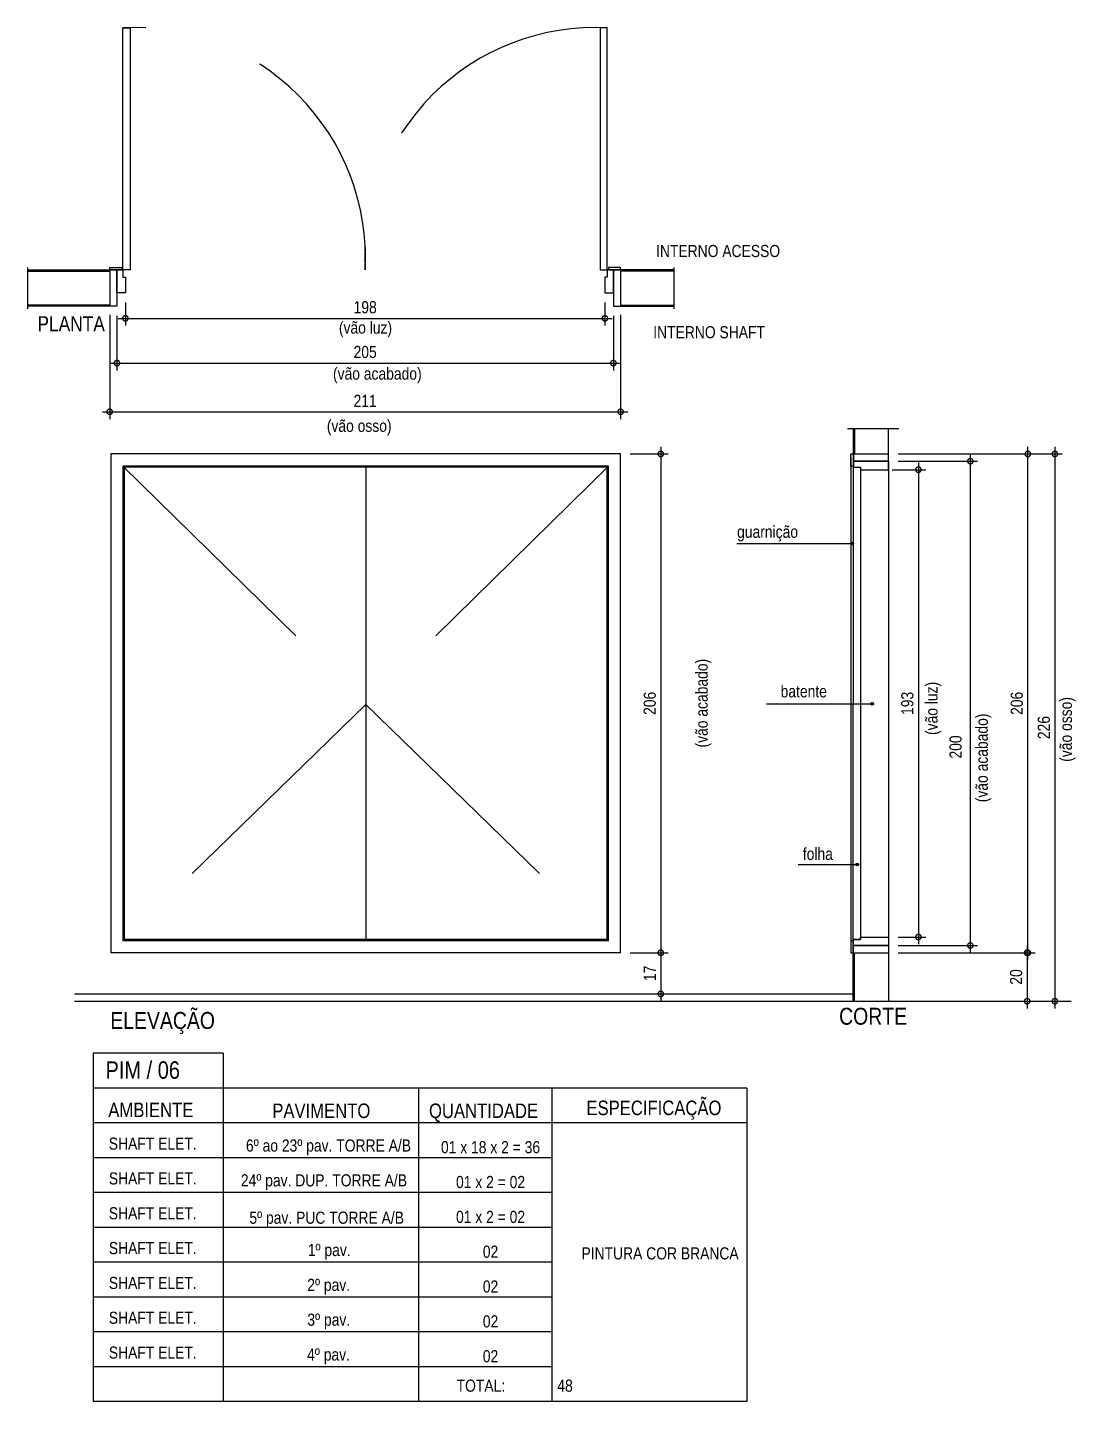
# Model space of a CAD drawing. Header units: metres. Extents: x -0.4 to 43, y -6.3 to 5.
# Drawn here: x 17.25 to 21.58, y -0.72 to 4.96 of the extents above; entities that cross this region are included whole.
import ezdxf

# ---------------------------------------------------------------- set-up
doc = ezdxf.new("R2010")
doc.units = ezdxf.units.M
doc.linetypes.add('DASHEDX2', pattern=[1.5, 1, -0.5])
for name, color, linetype in [('ARQ-ALV ACAB', 4, 'Continuous'), ('ARQ-ALV OSSO', 5, 'Continuous'), ('ARQ-AUX1', 1, 'Continuous'), ('ARQ-CAX', 1, 'Continuous'), ('ARQ-CAX @ 1', 1, 'Continuous'), ('ARQ-DIM', 2, 'Continuous'), ('ARQ-ENCH', 1, 'Continuous'), ('ARQ-PRJ', 7, 'DASHEDX2'), ('ARQ-TXT', 2, 'Continuous')]:
    doc.layers.add(name, color=color, linetype=linetype)
doc.styles.add('Adesa', font='ARIALN.TTF')
doc.styles.get("Standard").update_dxf_attribs({"font": 'arial.ttf'})
doc.dimstyles.new('ADESA 1-0025', dxfattribs={"dimtxt": 0.05, "dimasz": 0.045, "dimexe": 0.03, "dimexo": 0.04, "dimgap": 0.02, "dimtad": 1, "dimtoh": 1, "dimdec": 0, "dimlfac": 100, "dimzin": 4, "dimtxsty": 'Adesa', "dimblk": 'DOTSMALL', "dimcen": 1, "dimdle": 0.03, "dimclrd": 1, "dimclre": 1, "dimclrt": 256, "dimazin": 1, "dimtm": 1e-09, "dimtfac": 1, "dimtdec": 0, "dimtix": 1, "dimtmove": 2, "dimatfit": 0, "dimldrblk": 'DOTSMALL', "dimfxl": 0.8, "dimtvp": 2, "dimtolj": 1, "dimtzin": 0, "dimarcsym": 0})

# ---------------------------------------------------------------- blocks, each defined once
blk = doc.blocks.new('_DotSmall')
at = {"color": 0, "linetype": 'ByBlock', "const_width": 0.5}
blk.add_lwpolyline([(-0.0625, 0, 1), (0.0625, 0, 1)], format="xyb", close=True, dxfattribs=at)
blk = doc.blocks.new('*D68')
at = {"layer": 'ARQ-DIM', "color": 1, "lineweight": -2, "transparency": 16777216}
for p, q in [((21.1438, 1.134), (21.1438, 3.1939)), ((20.8455, 3.1639), (21.1738, 3.1639)), ((20.8456, 1.164), (21.1738, 1.164))]:
    blk.add_line(p, q, dxfattribs=at)
at = {"layer": 'ARQ-DIM', "color": 1, "lineweight": -2, "transparency": 16777216, "xscale": 0.045, "yscale": 0.045, "zscale": 0.045}
for p, rotation in [((21.1438, 3.1639), 90), ((21.1438, 1.164), 270)]:
    blk.add_blockref('_DotSmall', p, dxfattribs=dict(at, rotation=rotation))
at = {"layer": 'ARQ-DIM', "transparency": 16777216, "insert": (21.083, 1.9839), "char_height": 0.05, "attachment_point": 5, "rotation": 90, "style": 'Adesa'}
blk.add_mtext('\\A1;200', dxfattribs=at)
blk = doc.blocks.new('*D69')
at = {"layer": 'ARQ-DIM', "color": 1, "lineweight": -2, "transparency": 16777216}
for p, q in [((20.8205, 3.1289), (20.9593, 3.1289)), ((20.9293, 3.1589), (20.9293, 1.169)), ((20.8455, 1.199), (20.9593, 1.199))]:
    blk.add_line(p, q, dxfattribs=at)
at = {"layer": 'ARQ-DIM', "color": 1, "lineweight": -2, "transparency": 16777216, "xscale": 0.045, "yscale": 0.045, "zscale": 0.045}
for p, rotation in [((20.9293, 3.1289), 90), ((20.9293, 1.199), 270)]:
    blk.add_blockref('_DotSmall', p, dxfattribs=dict(at, rotation=rotation))
at = {"layer": 'ARQ-DIM', "transparency": 16777216, "insert": (20.8838, 2.1639), "char_height": 0.05, "attachment_point": 5, "rotation": 90, "style": 'Adesa'}
blk.add_mtext('\\A1;193', dxfattribs=at)
blk = doc.blocks.new('*D70')
at = {"layer": 'ARQ-DIM', "color": 1, "lineweight": -2, "transparency": 16777216}
for p, q in [((17.5896, 3.7687), (17.5896, 3.338)), ((19.6996, 3.7687), (19.6996, 3.338)), ((17.5596, 3.368), (19.7296, 3.368))]:
    blk.add_line(p, q, dxfattribs=at)
at = {"layer": 'ARQ-DIM', "color": 1, "lineweight": -2, "transparency": 16777216, "xscale": 0.045, "yscale": 0.045, "zscale": 0.045, "rotation": 180}
blk.add_blockref('_DotSmall', (17.5896, 3.368), dxfattribs=at)
at = {"layer": 'ARQ-DIM', "color": 1, "lineweight": -2, "transparency": 16777216, "xscale": 0.045, "yscale": 0.045, "zscale": 0.045}
blk.add_blockref('_DotSmall', (19.6996, 3.368), dxfattribs=at)
at = {"layer": 'ARQ-DIM', "transparency": 16777216, "insert": (18.6446, 3.4131), "char_height": 0.05, "attachment_point": 5, "style": 'Adesa'}
blk.add_mtext('\\A1;211', dxfattribs=at)
blk = doc.blocks.new('*D71')
at = {"layer": 'ARQ-DIM', "color": 1, "lineweight": -2, "transparency": 16777216}
for p, q in [((17.6196, 3.7637), (17.6196, 3.5392)), ((19.6696, 3.7637), (19.6696, 3.5392)), ((17.5896, 3.5692), (19.6996, 3.5692))]:
    blk.add_line(p, q, dxfattribs=at)
at = {"layer": 'ARQ-DIM', "color": 1, "lineweight": -2, "transparency": 16777216, "xscale": 0.045, "yscale": 0.045, "zscale": 0.045, "rotation": 180}
blk.add_blockref('_DotSmall', (17.6196, 3.5692), dxfattribs=at)
at = {"layer": 'ARQ-DIM', "color": 1, "lineweight": -2, "transparency": 16777216, "xscale": 0.045, "yscale": 0.045, "zscale": 0.045}
blk.add_blockref('_DotSmall', (19.6696, 3.5692), dxfattribs=at)
at = {"layer": 'ARQ-DIM', "transparency": 16777216, "insert": (18.6446, 3.6147), "char_height": 0.05, "attachment_point": 5, "style": 'Adesa'}
blk.add_mtext('\\A1;205', dxfattribs=at)
blk = doc.blocks.new('*D72')
at = {"layer": 'ARQ-DIM', "color": 1, "lineweight": -2, "transparency": 16777216}
for p, q in [((17.6546, 3.8187), (17.6546, 3.7239)), ((19.6346, 3.8187), (19.6346, 3.7239)), ((17.6246, 3.7539), (19.6646, 3.7539))]:
    blk.add_line(p, q, dxfattribs=at)
at = {"layer": 'ARQ-DIM', "color": 1, "lineweight": -2, "transparency": 16777216, "xscale": 0.045, "yscale": 0.045, "zscale": 0.045, "rotation": 180}
blk.add_blockref('_DotSmall', (17.6546, 3.7539), dxfattribs=at)
at = {"layer": 'ARQ-DIM', "color": 1, "lineweight": -2, "transparency": 16777216, "xscale": 0.045, "yscale": 0.045, "zscale": 0.045}
blk.add_blockref('_DotSmall', (19.6346, 3.7539), dxfattribs=at)
at = {"layer": 'ARQ-DIM', "transparency": 16777216, "insert": (18.6446, 3.7994), "char_height": 0.05, "attachment_point": 5, "style": 'Adesa'}
blk.add_mtext('\\A1;198', dxfattribs=at)
blk = doc.blocks.new('*D73')
at = {"layer": 'ARQ-DIM', "color": 1, "lineweight": -2, "transparency": 16777216}
for p, q in [((20.8456, 3.1939), (21.523, 3.1939)), ((21.493, 3.2239), (21.493, 0.9039)), ((20.7756, 0.9339), (21.523, 0.9339))]:
    blk.add_line(p, q, dxfattribs=at)
at = {"layer": 'ARQ-DIM', "color": 1, "lineweight": -2, "transparency": 16777216, "xscale": 0.045, "yscale": 0.045, "zscale": 0.045}
for p, rotation in [((21.493, 3.1939), 90), ((21.493, 0.9339), 270)]:
    blk.add_blockref('_DotSmall', p, dxfattribs=dict(at, rotation=rotation))
at = {"layer": 'ARQ-DIM', "transparency": 16777216, "insert": (21.4475, 2.0639), "char_height": 0.05, "attachment_point": 5, "rotation": 90, "style": 'Adesa'}
blk.add_mtext('\\A1;226', dxfattribs=at)
blk = doc.blocks.new('*D74')
at = {"layer": 'ARQ-DIM', "color": 1, "lineweight": -2, "transparency": 16777216}
for p, q in [((21.3785, 1.164), (21.3785, 0.904)), ((20.8455, 1.134), (21.4085, 1.134)), ((20.8455, 0.934), (21.4085, 0.934))]:
    blk.add_line(p, q, dxfattribs=at)
at = {"layer": 'ARQ-DIM', "color": 1, "lineweight": -2, "transparency": 16777216, "xscale": 0.045, "yscale": 0.045, "zscale": 0.045}
for p, rotation in [((21.3785, 1.134), 90), ((21.3785, 0.934), 270)]:
    blk.add_blockref('_DotSmall', p, dxfattribs=dict(at, rotation=rotation))
at = {"layer": 'ARQ-DIM', "transparency": 16777216, "insert": (21.333, 1.034), "char_height": 0.05, "attachment_point": 5, "rotation": 90, "style": 'Adesa'}
blk.add_mtext('\\A1;20', dxfattribs=at)
blk = doc.blocks.new('*D66')
at = {"layer": 'ARQ-DIM', "color": 1, "lineweight": -2, "transparency": 16777216}
for p, q in [((20.8456, 3.1939), (21.4113, 3.1939)), ((21.3813, 1.104), (21.3813, 3.2239)), ((20.8455, 1.134), (21.4113, 1.134))]:
    blk.add_line(p, q, dxfattribs=at)
at = {"layer": 'ARQ-DIM', "color": 1, "lineweight": -2, "transparency": 16777216, "xscale": 0.045, "yscale": 0.045, "zscale": 0.045}
for p, rotation in [((21.3813, 3.1939), 90), ((21.3813, 1.134), 270)]:
    blk.add_blockref('_DotSmall', p, dxfattribs=dict(at, rotation=rotation))
at = {"layer": 'ARQ-DIM', "transparency": 16777216, "insert": (21.3358, 2.1639), "char_height": 0.05, "attachment_point": 5, "rotation": 90, "style": 'Adesa'}
blk.add_mtext('\\A1;206', dxfattribs=at)
blk = doc.blocks.new('*D75')
at = {"layer": 'ARQ-DIM', "color": 1, "lineweight": -2, "transparency": 16777216}
for p, q in [((19.7396, 3.1939), (19.8955, 3.1939)), ((19.8655, 3.2239), (19.8655, 1.1039)), ((19.7396, 1.1339), (19.8955, 1.1339))]:
    blk.add_line(p, q, dxfattribs=at)
at = {"layer": 'ARQ-DIM', "color": 1, "lineweight": -2, "transparency": 16777216, "xscale": 0.045, "yscale": 0.045, "zscale": 0.045}
for p, rotation in [((19.8655, 3.1939), 90), ((19.8655, 1.1339), 270)]:
    blk.add_blockref('_DotSmall', p, dxfattribs=dict(at, rotation=rotation))
at = {"layer": 'ARQ-DIM', "transparency": 16777216, "insert": (19.82, 2.1639), "char_height": 0.05, "attachment_point": 5, "rotation": 90, "style": 'Adesa'}
blk.add_mtext('\\A1;206', dxfattribs=at)
blk = doc.blocks.new('*D67')
at = {"layer": 'ARQ-DIM', "color": 1, "lineweight": -2, "transparency": 16777216}
for p, q in [((19.8655, 1.1639), (19.8655, 0.9339)), ((19.7396, 1.1339), (19.8955, 1.1339)), ((19.6175, 0.9639), (19.8955, 0.9639))]:
    blk.add_line(p, q, dxfattribs=at)
at = {"layer": 'ARQ-DIM', "color": 1, "lineweight": -2, "transparency": 16777216, "xscale": 0.045, "yscale": 0.045, "zscale": 0.045}
for p, rotation in [((19.8655, 1.1339), 90), ((19.8655, 0.9639), 270)]:
    blk.add_blockref('_DotSmall', p, dxfattribs=dict(at, rotation=rotation))
at = {"layer": 'ARQ-DIM', "transparency": 16777216, "insert": (19.8204, 1.0489), "char_height": 0.05, "attachment_point": 5, "rotation": 90, "style": 'Adesa'}
blk.add_mtext('\\A1;17', dxfattribs=at)
blk = doc.blocks.new('*U77')
for points in [[(-0.015, -0.095), (0.025, -0.095), (0.025, -0.065), (0.035, -0.065), (0.035, 0), (0, 0), (0, -0.095)], [(2.065, -0.095), (2.025, -0.095), (2.025, -0.065), (2.015, -0.065), (2.015, 0), (2.05, 0), (2.05, -0.095)]]:
    blk.add_lwpolyline(points)
for points in [[(-0.03, -0.105), (0.02, -0.105), (0.02, -0.095), (-0.03, -0.095)], [(0.025, -0.095), (0.025, -1.095), (0.055, -1.095), (0.055, -0.095)], [(2.025, -0.095), (2.025, -1.095), (1.995, -1.095), (1.995, -0.095)], [(2.08, -0.105), (2.03, -0.105), (2.03, -0.095), (2.08, -0.095)]]:
    blk.add_lwpolyline(points, close=True)
at = {"layer": 'ARQ-PRJ'}
for centre, start, end in [((0.075, -0.145), 266.9872, 3.0128), ((1.975, -0.145), 176.9872, 273.0128)]:
    blk.add_arc(centre, 0.9513, start, end, dxfattribs=at)

msp = doc.modelspace()

# ---------------------------------------------------------------- hatches: boundary and pattern name
at = {"layer": 'ARQ-ENCH', "ltscale": 0.01}
h = msp.add_hatch(color=256, dxfattribs=at)
edge = h.paths.add_edge_path()
edge.add_arc((20.6557, 2.8235), 0.00559, 0, 360)
h = msp.add_hatch(color=256, dxfattribs=at)
edge = h.paths.add_edge_path()
edge.add_arc((20.7387, 2.1623), 0.00559, 0, 360)
h = msp.add_hatch(color=256, dxfattribs=at)
edge = h.paths.add_edge_path()
edge.add_arc((20.6768, 1.4984), 0.00559, 0, 360)

# ---------------------------------------------------------------- linework, layer by layer
at = {"layer": 'ARQ-ALV ACAB', "linetype": 'Continuous'}
msp.add_line((17.4447, 0.9639), (20.6605, 0.9639), dxfattribs=at)
at = {"layer": 'ARQ-ALV ACAB', "elevation": 0}
for points in [[(17.2502, 3.9537), (17.6196, 3.9537), (17.6196, 3.8037), (17.2502, 3.8037)], [(19.9189, 3.9537), (19.6696, 3.9537), (19.6696, 3.8037), (19.9189, 3.8037)]]:
    msp.add_lwpolyline(points, dxfattribs=at)
at = {"layer": 'ARQ-ALV ACAB', "ltscale": 0.05}
for points in [[(20.6605, 3.2985), (20.6605, 3.1639), (20.8055, 3.1639), (20.8055, 3.1939)], [(20.6605, 0.9339), (20.6605, 1.1639), (20.8055, 1.164), (20.8056, 1.134)]]:
    msp.add_lwpolyline(points, dxfattribs=at)
at = {"layer": 'ARQ-ALV OSSO', "ltscale": 0.05}
msp.add_line((17.4447, 0.9339), (21.5602, 0.9339), dxfattribs=at)
at = {"layer": 'ARQ-ALV OSSO', "elevation": 0}
for points in [[(17.2502, 3.9487), (17.5896, 3.9487), (17.5896, 3.8087), (17.2502, 3.8087)], [(19.9189, 3.9487), (19.6996, 3.9487), (19.6996, 3.8087), (19.9189, 3.8087)]]:
    msp.add_lwpolyline(points, dxfattribs=at)
at = {"layer": 'ARQ-ALV OSSO', "ltscale": 0.05}
for points in [[(20.6655, 3.2985), (20.6655, 3.1939), (20.8055, 3.1939), (20.8055, 3.2985)], [(20.6655, 0.9339), (20.6655, 1.1339), (20.8055, 1.134), (20.8055, 0.934)]]:
    msp.add_lwpolyline(points, dxfattribs=at)
at = {"layer": 'ARQ-AUX1', "elevation": 0}
for points in [[(17.2502, 3.9637), (17.2502, 3.7937)], [(19.9189, 3.9637), (19.9189, 3.7937)]]:
    msp.add_lwpolyline(points, dxfattribs=at)
at = {"layer": 'ARQ-AUX1'}
msp.add_lwpolyline([(20.636, 3.2985), (20.8489, 3.2985)], dxfattribs=at)
at = {"layer": 'ARQ-CAX'}
for p, q in [((19.6996, 3.1939, 0), (17.5946, 3.1939)), ((17.5946, 3.1939), (17.5946, 1.1339, 0)), ((19.6996, 1.1339, 0), (19.6996, 3.1939, 0)), ((20.6506, 3.1789), (20.6506, 1.1839)), ((19.6496, 3.1439, 0), (17.6446, 3.1439)), ((17.6446, 3.1439), (17.6446, 1.1839, 0)), ((19.6446, 3.1389, 0), (17.6496, 3.1389)), ((17.6496, 3.1389), (17.6496, 1.1889, 0)), ((19.6446, 1.1889, 0), (19.6446, 3.1389, 0)), ((19.6496, 1.1839, 0), (19.6496, 3.1439, 0)), ((20.8055, 3.1639), (20.8056, 1.1889)), ((19.6496, 1.1839, 0), (17.6446, 1.1839)), ((19.6446, 1.1889, 0), (17.6496, 1.1889)), ((19.6996, 1.1339, 0), (17.5946, 1.1339))]:
    msp.add_line(p, q, dxfattribs=at)
for points in [[(20.6506, 3.1939), (20.6606, 3.1939), (20.6606, 3.1439), (20.6506, 3.1439)], [(20.6606, 3.1389), (20.6906, 3.1389), (20.6905, 1.1889), (20.6605, 1.1889)], [(20.6506, 1.1339), (20.6606, 1.1339), (20.6606, 1.1839), (20.6506, 1.1839)]]:
    msp.add_lwpolyline(points, close=True, dxfattribs=at)
at = {"layer": 'ARQ-CAX', "elevation": 0}
msp.add_lwpolyline([(18.6471, 3.1439), (18.6471, 1.1839)], dxfattribs=at)
at = {"layer": 'ARQ-CAX'}
for points in [[(20.6605, 3.1639), (20.6605, 3.1389), (20.6905, 3.1389), (20.6905, 3.1289), (20.8055, 3.1289), (20.8055, 3.1639), (20.6605, 3.1639)], [(20.6605, 1.1639), (20.6605, 1.1889), (20.6905, 1.1889), (20.6905, 1.1989), (20.8055, 1.199), (20.8055, 1.164), (20.6605, 1.1639)]]:
    msp.add_lwpolyline(points, dxfattribs=at)
at = {"layer": 'ARQ-ENCH', "ltscale": 0.01}
for p, q in [((20.1798, 2.8235), (20.6557, 2.8235)), ((20.3018, 2.1623), (20.7387, 2.1623)), ((20.4334, 1.4984), (20.6712, 1.4984)), ((18.058, 0.7192), (17.5219, 0.7192)), ((18.058, 0.7192), (18.058, -0.7192)), ((17.8605, 0.5754), (17.5219, 0.5754)), ((20.2213, 0.5754), (17.8605, 0.5754)), ((18.8649, 0.5754), (18.8649, -0.7192)), ((19.4149, 0.5754), (19.4149, -0.7192)), ((20.2213, 0.5754), (20.2213, -0.7192)), ((20.2213, 0.4315), (17.5219, 0.4315)), ((19.4149, 0.4315), (17.5219, 0.4315)), ((19.4149, 0.4315), (17.5219, 0.4315)), ((19.4149, 0.2877), (17.5219, 0.2877)), ((19.4149, 0.2877), (17.5219, 0.2877)), ((19.4149, 0.1438), (17.5219, 0.1438)), ((19.4149, 0.1438), (17.5219, 0.1438)), ((19.4149, 0), (17.5219, 0)), ((19.4149, 0), (17.5219, 0)), ((19.4149, -0.1438), (17.5219, -0.1438)), ((19.4149, -0.1438), (17.5219, -0.1438)), ((19.4149, -0.2877), (17.5219, -0.2877)), ((19.4149, -0.2877), (17.5219, -0.2877)), ((19.4149, -0.4315), (17.5219, -0.4315)), ((19.4149, -0.4315), (17.5219, -0.4315)), ((19.4149, -0.5754), (17.5219, -0.5754)), ((19.4149, -0.5754), (17.5219, -0.5754)), ((20.2213, -0.7192), (17.5219, -0.7192)), ((20.2213, -0.7192), (17.5219, -0.7192))]:
    msp.add_line(p, q, dxfattribs=at)
msp.add_lwpolyline([(17.5219, 0.7192), (17.5219, -0.7192)], dxfattribs=at)
for centre in [(20.6557, 2.8235), (20.7387, 2.1623), (20.6768, 1.4984)]:
    msp.add_circle(centre, 0.00559, dxfattribs=at)
at = {"layer": 'ARQ-PRJ'}
for points in [[(17.6446, 3.1439), (18.6471, 2.1589), (17.6446, 1.1839)], [(19.6496, 3.1439), (18.6471, 2.1589), (19.6496, 1.1839)]]:
    msp.add_lwpolyline(points, dxfattribs=at)

# ---------------------------------------------------------------- block references
at = {"layer": 'ARQ-CAX @ 1', "rotation": 180}
msp.add_blockref('*U77', (19.6696, 3.8587, 0), dxfattribs=at)

# ---------------------------------------------------------------- texts
at = {"layer": 'ARQ-TXT', "ltscale": 0.01, "char_height": 0.05, "attachment_point": 1}
for s, insert, width in [('{\\fArial Narrow|b0|i0|c0|p34;INTERNO ACESSO}', (19.846, 4.057), 0.63218), ('{\\fArial Narrow|b0|i0|c0|p34;INTERNO SHAFT}', (19.8343, 3.7217), 0.664717)]:
    msp.add_mtext(s, dxfattribs=dict(at, insert=insert, width=width))
at = {"layer": 'ARQ-TXT', "style": 'Adesa'}
for s, insert, char_height, width, attachment_point in [('PLANTA', (17.2914, 3.7628), 0.0625, 0.551174, 1), ('\\pi0.33845;(vão luz)', (18.1978, 3.7408), 0.05, 0.551174, 1), ('\\pi0.6719;(vão acabado)', (17.8399, 3.5506), 0.05, 1.031174, 1), ('\\pi0.2005;(vão osso)', (18.2858, 3.3351), 0.05, 1.551174, 1), ('guarnição', (20.4321, 2.8976), 0.05, 0.551174, 3), ('batente', (20.5514, 2.2387), 0.05, 0.551174, 3), ('folha', (20.5762, 1.5674), 0.05, 0.551174, 3), ('ELEVAÇÃO', (17.5921, 0.8895), 0.07, 0.551174, 1), ('CORTE', (20.6019, 0.9067), 0.07, 0.551174, 1)]:
    msp.add_mtext(s, dxfattribs=dict(at, insert=insert, char_height=char_height, width=width, attachment_point=attachment_point))
at = {"layer": 'ARQ-TXT', "ltscale": 0.01, "char_height": 0.05, "attachment_point": 7, "rotation": 90, "style": 'Adesa'}
for s, insert, width in [('(vão acabado)', (20.0742, 1.9816), 0.403628), ('(vão osso)', (21.5781, 1.9226), 0.26445), ('(vão acabado)', (21.231, 1.7556), 0.403628)]:
    msp.add_mtext(s, dxfattribs=dict(at, insert=insert, width=width))
at = {"layer": 'ARQ-TXT', "insert": (21.0235, 1.8728), "char_height": 0.05, "width": 0.390979, "attachment_point": 7, "rotation": 90, "style": 'Adesa'}
msp.add_mtext('\\pi0.1604;(vão luz)', dxfattribs=at)
at = {"layer": 'ARQ-TXT', "ltscale": 0.01, "style": 'Adesa'}
for s, insert, char_height, width, attachment_point in [('PIM / 06', (17.5725, 0.6857), 0.072, 0.698302, 1), ('AMBIENTE', (17.7596, 0.5151), 0.06, 0.605305, 2), ('PAVIMENTO', (18.4636, 0.5114), 0.06, 0.605305, 2), ('QUANTIDADE', (19.1335, 0.5114), 0.06, 0.605305, 2), ('ESPECIFICAÇÃO', (19.8372, 0.5234), 0.06, 0.605305, 2), ('SHAFT ELET.', (17.5861, 0.3709), 0.05, 0.538805, 1), ('\\pi0.01758;6º ao 23º pav. TORRE A/B', (18.1348, 0.3304), 0.05, 0.711828, 4), ('01 x 18 x 2 = 36', (19.1624, 0.3307), 0.05, 0.514611, 5), ('SHAFT ELET.', (17.5861, 0.2271), 0.05, 0.538805, 1), ('\\pi0.04099;24º pav. DUP. TORRE A/B', (18.0904, 0.1866), 0.05, 0.763521, 4), ('01 x 2 = 02', (19.1624, 0.1869), 0.05, 0.39922, 5), ('SHAFT ELET.', (17.5861, 0.0832), 0.05, 0.538805, 1), ('\\pi0.06522;5º pav. PUC TORRE A/B', (18.1013, 0.0324), 0.05, 0.763521, 4), ('01 x 2 = 02', (19.1624, 0.043), 0.05, 0.39922, 5), ('SHAFT ELET.', (17.5861, -0.0606), 0.05, 0.538805, 1), ('\\pi0.27297;1º pav.', (18.1348, -0.1011), 0.05, 0.711828, 4), ('02', (19.1624, -0.1008), 0.05, 0.39922, 5), ('PINTURA COR BRANCA', (19.538, -0.0824), 0.05, 0.664931, 1), ('SHAFT ELET.', (17.5861, -0.2045), 0.05, 0.538805, 1), ('\\pi0.2707;2º pav.', (18.1348, -0.245), 0.05, 0.711828, 4), ('02', (19.1624, -0.2447), 0.05, 0.39922, 5), ('SHAFT ELET.', (17.5861, -0.3483), 0.05, 0.538805, 1), ('\\pi0.27104;3º pav.', (18.1348, -0.3888), 0.05, 0.711828, 4), ('02', (19.1624, -0.3885), 0.05, 0.39922, 5), ('SHAFT ELET.', (17.5861, -0.4921), 0.05, 0.538805, 1), ('\\pi0.27022;4º pav.', (18.1348, -0.5327), 0.05, 0.711828, 4), ('02', (19.1624, -0.5324), 0.05, 0.39922, 5), ('TOTAL:^I 48', (19.0223, -0.6287), 0.05, 0.534214, 1)]:
    msp.add_mtext(s, dxfattribs=dict(at, insert=insert, char_height=char_height, width=width, attachment_point=attachment_point))

# ---------------------------------------------------------------- dimensions: what is measured, and where the dimension line sits
at = {"layer": 'ARQ-DIM'}
for base, p1, p2, picture, middle in [((19.6346, 3.7539), (17.6546, 3.8587, 0), (19.6346, 3.8587, 0), '*D72', (18.6446, 3.7994)), ((19.6996, 3.368), (17.5896, 3.8087, 0), (19.6996, 3.8087, 0), '*D70', (18.6446, 3.4131)), ((19.6696, 3.5692), (17.6196, 3.8037, 0), (19.6696, 3.8037, 0), '*D71', (18.6446, 3.6147))]:
    dim = msp.add_linear_dim(base=base, p1=p1, p2=p2, dimstyle='ADESA 1-0025', dxfattribs=at)
    dim.commit()
    dim.dimension.update_dxf_attribs({"geometry": picture, "text_midpoint": middle})
for base, p1, p2, picture, middle in [((19.8655, 1.1339, 0), (19.6996, 3.1939, 0), (19.6996, 1.1339, 0), '*D75', (19.82, 2.1639, 0)), ((21.493, 0.9339), (20.8056, 3.1939), (20.7356, 0.9339), '*D73', (21.4475, 2.0639)), ((21.3813, 3.1939), (20.8055, 1.134), (20.8056, 3.1939), '*D66', (21.3358, 2.1639)), ((20.9293, 1.199), (20.7805, 3.1289), (20.8055, 1.199), '*D69', (20.8838, 2.1639)), ((19.8655, 0.9639), (19.6996, 1.1339, 0), (19.5775, 0.9639), '*D67', (19.8204, 1.0489)), ((21.3785, 0.934), (20.8055, 1.134), (20.8055, 0.934), '*D74', (21.333, 1.034))]:
    dim = msp.add_linear_dim(base=base, p1=p1, p2=p2, angle=90, dimstyle='ADESA 1-0025', dxfattribs=at)
    dim.commit()
    dim.dimension.update_dxf_attribs({"geometry": picture, "text_midpoint": middle})
dim = msp.add_linear_dim(base=(21.1438, 3.1639), p1=(20.8055, 1.164), p2=(20.8055, 3.1639), angle=90, dimstyle='ADESA 1-0025', dxfattribs=at)
dim.commit()
dim.dimension.update_dxf_attribs({"geometry": '*D68', "text_midpoint": (21.083, 1.9839), "dimtype": 160})

doc.saveas('drawing.dxf')
